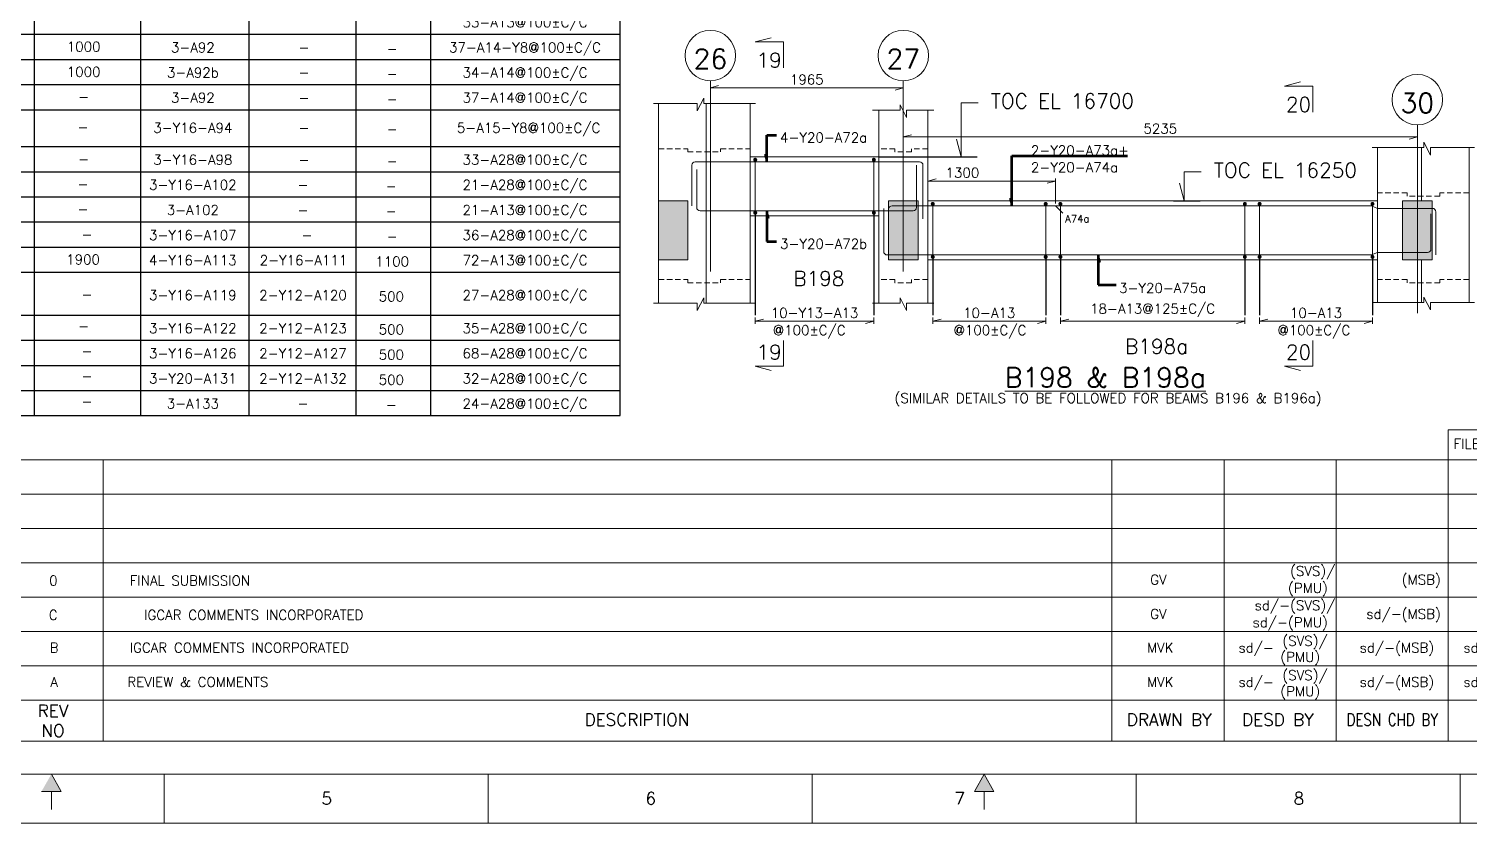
# Model space of a CAD drawing. Extents: x 875770 to 917820, y -160285 to -130585.
# Drawn here: x 889091 to 903760, y -160285 to -152186 of the extents above; entities that cross this region are included whole.
import ezdxf
from ezdxf.enums import TextEntityAlignment as Align
from ezdxf.lldxf.tags import DXFTag

# ---------------------------------------------------------------- set-up
doc = ezdxf.new("R2010")
doc.units = 0
doc.header["$LTSCALE"] = 450
doc.header["$MEASUREMENT"] = 0
doc.header["$PDMODE"] = 34
doc.header["$PDSIZE"] = 75
for name, pattern in [('0', [0]), ('CENTER2', [1.125, 0.75, -0.125, 0.125, -0.125]), ('HIDDEN', [0.375, 0.25, -0.125])]:
    doc.linetypes.add(name, pattern=pattern)
for name, color, linetype, lineweight in [('2MM', 2, 'Continuous', 0), ('CIVIL', 3, 'Continuous', 0), ('CIVIL-GRID_NO_', 6, 'Continuous', 0), ('CIVILSHADE', 25, 'Continuous', 0), ('CV-AB-TEXT', 3, 'Continuous', 0), ('CVCJ', 2, 'Continuous', 0), ('CVELE', 4, 'Continuous', 0), ('CVTEXT', 3, 'Continuous', 0), ('CVTXT', 3, 'Continuous', 0), ('DIM', 2, 'Continuous', 0), ('GRID', 8, 'CENTER2', 0), ('MULLION', 4, 'Continuous', 0), ('REINFORCEMENT', 6, 'Continuous', 0), ('TEMP-TEXT', 3, 'Continuous', 0), ('TEMPLATE', 7, 'Continuous', 0), ('TEXT', 3, 'Continuous', 0)]:
    doc.layers.add(name, color=color, linetype=linetype, lineweight=lineweight)
doc.layers.add('CV-ELE', color=4, linetype='Continuous')
doc.styles.add('ROMANS', font='romans.shx', dxfattribs={"height": 150})
doc.styles.add('ROMANS_0', font='romans.shx')
doc.styles.add('SIMPLEX', font='romans.shx')
doc.styles.get("Standard").update_dxf_attribs({"font": 'romans.shx'})
doc.styles.add('V1', font='romans.shx', dxfattribs={"height": 200})
tags = doc.linetypes.add('( Dot )', pattern=[0.251, 0.001, -0.25]).pattern_tags.tags
tags[6:7] = [DXFTag(74, 4), DXFTag(75, 0), DXFTag(340, '0'), DXFTag(46, 1.0), DXFTag(50, 0.0), DXFTag(44, 0.0), DXFTag(45, 0.0)]
tags[4:5] = [DXFTag(74, 4), DXFTag(75, 0), DXFTag(340, '0'), DXFTag(46, 1.0), DXFTag(50, 0.0), DXFTag(44, 0.0), DXFTag(45, 0.0)]
tags = doc.linetypes.add('ACAD_ISO10W100', pattern=[18.5, 12, -3, 0.5, -3]).pattern_tags.tags
tags[10:11] = [DXFTag(74, 4), DXFTag(75, 0), DXFTag(340, '0'), DXFTag(46, 1.0), DXFTag(50, 0.0), DXFTag(44, 0.0), DXFTag(45, 0.0)]
tags[8:9] = [DXFTag(74, 4), DXFTag(75, 0), DXFTag(340, '0'), DXFTag(46, 1.0), DXFTag(50, 0.0), DXFTag(44, 0.0), DXFTag(45, 0.0)]
tags[6:7] = [DXFTag(74, 4), DXFTag(75, 0), DXFTag(340, '0'), DXFTag(46, 1.0), DXFTag(50, 0.0), DXFTag(44, 0.0), DXFTag(45, 0.0)]
tags[4:5] = [DXFTag(74, 4), DXFTag(75, 0), DXFTag(340, '0'), DXFTag(46, 1.0), DXFTag(50, 0.0), DXFTag(44, 0.0), DXFTag(45, 0.0)]
doc.dimstyles.new('CIVIL', dxfattribs={"dimtxt": 100, "dimasz": 0.31, "dimexe": 25, "dimexo": 25, "dimgap": 50, "dimtad": 1, "dimdec": 0, "dimlfac": 0.5, "dimzin": 0, "dimdsep": 46, "dimtxsty": 'ROMANS_0', "dimblk": 'TICK', "dimcen": 0.06, "dimclrd": 2, "dimclre": 2, "dimclrt": 3, "dimadec": 0, "dimazin": 0, "dimtfac": 1, "dimtdec": 0, "dimtofl": 0, "dimtmove": 0, "dimatfit": 3, "dimldrblk": 'TICK', "dimfxl": 1, "dimtolj": 1, "dimtzin": 0, "dimlwd": -1, "dimlwe": -1, "dimarcsym": 0})
doc.dimstyles.new('CIVIL_100', dxfattribs={"dimtxt": 100, "dimasz": 0.35, "dimexe": 25, "dimexo": 25, "dimgap": 35, "dimtad": 1, "dimdec": 0, "dimzin": 0, "dimdsep": 46, "dimtxsty": 'ROMANS_0', "dimblk": 'TICK', "dimcen": 0.5, "dimclrd": 256, "dimclre": 2, "dimclrt": 3, "dimadec": 0, "dimazin": 0, "dimtfac": 1, "dimtdec": 0, "dimtofl": 0, "dimtmove": 0, "dimatfit": 3, "dimldrblk": 'TICK', "dimfxl": 1, "dimtolj": 1, "dimtzin": 0, "dimlwd": -1, "dimlwe": -1, "dimarcsym": 0})

# ---------------------------------------------------------------- blocks, each defined once
blk = doc.blocks.new('*U82')
at = {"layer": 'TEMPLATE'}
for points in [[(-11362, -21788), (-11212, -21525), (-11062, -21788)], [(2888, -21788), (3038, -21525), (3188, -21788)]]:
    blk.add_hatch(color=25, dxfattribs=at).paths.add_polyline_path(points)
at = {"layer": 'TEMPLATE', "color": 6, "linetype": '0'}
for p, q in [((10124, -16258), (18282, -16258)), ((10124, -16258), (10124, -16718)), ((-21303, -16718), (18282, -16718)), ((-21303, -20393), (18282, -20393)), ((-21303, -21018), (18282, -21018)), ((-29288, -21525), (30788, -21525))]:
    blk.add_line(p, q, dxfattribs=at)
at = {"layer": 'TEMPLATE', "color": 4}
for p, q in [((-10419, -21018), (-10419, -16718)), ((4990, -21018), (4990, -16718)), ((6702, -21018), (6702, -16718)), ((8413, -21018), (8413, -16718)), ((10124, -21018), (10124, -16718))]:
    blk.add_line(p, q, dxfattribs=at)
at = {"layer": 'TEMPLATE', "color": 2}
for p, q in [((-21303, -17243), (18282, -17243)), ((-21303, -17768), (18282, -17768)), ((-21303, -18293), (18282, -18293)), ((-21303, -18818), (18282, -18818)), ((-21303, -19343), (18282, -19343)), ((-21303, -19868), (18282, -19868))]:
    blk.add_line(p, q, dxfattribs=at)
at = {"layer": 'TEMPLATE', "color": 25}
for p, q in [((-11062, -21788), (-11212, -21525)), ((3038, -21525), (2888, -21788)), ((3188, -21788), (3038, -21525)), ((-11062, -21788), (-11362, -21788)), ((-11212, -21788), (-11212, -22066)), ((3188, -21788), (2888, -21788)), ((3038, -21788), (3038, -22066))]:
    blk.add_line(p, q, dxfattribs=at)
at = {"layer": 'TEMPLATE', "color": 2, "linetype": '0'}
for p, q in [((-9488, -22275), (-9488, -21525)), ((-4538, -22275), (-4538, -21525)), ((412, -22275), (412, -21525)), ((5362, -22275), (5362, -21525)), ((10312, -22275), (10312, -21525)), ((31538, -22275), (-31538, -22275))]:
    blk.add_line(p, q, dxfattribs=at)
at = {"layer": 'TEMPLATE', "color": 4, "style": 'ROMANS'}
for s, height, p in [('FILE NAME :', 150, (10209, -16550)), ('5', 188, (-7085, -21990)), ('6', 188, (-2135, -21990)), ('7', 188, (2583, -21990)), ('8', 188, (7765, -21990))]:
    blk.add_text(s, height=height, dxfattribs=at).set_placement(p)
at = {"layer": 'TEMPLATE', "color": 4, "linetype": '0', "style": 'SIMPLEX'}
for s, p in [('REV', (-11186, -20650)), ('DESCRIPTION', (-2266, -20786)), ('DRAWN BY', (5865, -20786)), ('DESD BY', (7526, -20786)), ('NO', (-11187, -20954))]:
    blk.add_text(s, height=187.5, dxfattribs=at).set_placement(p, align=Align.CENTER)
at = {"layer": 'TEMPLATE', "color": 4, "linetype": '0', "style": 'SIMPLEX', "width": 0.8}
blk.add_text('DESN CHD BY', height=187.5, dxfattribs=at).set_placement((9271, -20786), align=Align.CENTER)
blk = doc.blocks.new('TICK')
at = {"color": 2, "ltscale": 0.4}
blk.add_line((-150, 0), (-429, 0), dxfattribs=at)
at = {"color": 3, "linetype": 'ByBlock'}
for p, q in [((0, 0), (-241, -65)), ((-150, 0), (0, 0))]:
    blk.add_line(p, q, dxfattribs=at)
blk = doc.blocks.new('*D313')
at = {"layer": 'DEFPOINTS', "color": 0, "linetype": 'Continuous', "transparency": 16777216}
for p in [(897997, -152789), (896032, -152865), (897997, -152865)]:
    blk.add_point(p, dxfattribs=at)
at = {"layer": 'DIM', "color": 2, "linetype": 'Continuous', "transparency": 16777216}
for p, q in [((896032, -152840), (896032, -152764)), ((897997, -152840), (897997, -152764))]:
    blk.add_line(p, q, dxfattribs=at)
at = {"layer": 'DIM', "color": 0, "linetype": 'Continuous', "transparency": 16777216}
blk.add_line((896032, -152789), (897997, -152789), dxfattribs=at)
at = {"layer": 'DIM', "color": 0, "linetype": 'Continuous', "transparency": 16777216, "xscale": 0.3499999999999651, "yscale": 0.3499999999999651, "zscale": 0.3499999999999651, "rotation": 180}
blk.add_blockref('TICK', (896032, -152789), dxfattribs=at)
at = {"layer": 'DIM', "color": 0, "linetype": 'Continuous', "transparency": 16777216, "xscale": 0.3499999999999651, "yscale": 0.3499999999999651, "zscale": 0.3499999999999651}
blk.add_blockref('TICK', (897997, -152789), dxfattribs=at)
at = {"layer": 'DIM', "color": 3, "linetype": 'Continuous', "transparency": 16777216, "insert": (897014, -152704), "char_height": 100, "attachment_point": 5, "style": 'ROMANS_0'}
blk.add_mtext('\\A1;1965', dxfattribs=at)
blk = doc.blocks.new('*D314')
at = {"layer": 'DEFPOINTS', "color": 0, "linetype": 'ByBlock', "transparency": 16777216}
for p in [(899597, -155106), (901475, -155106), (901475, -155168)]:
    blk.add_point(p, dxfattribs=at)
at = {"layer": 'DIM', "color": 2, "linetype": 'ByBlock', "transparency": 16777216}
for p, q in [((899597, -155131), (899597, -155193)), ((901475, -155131), (901475, -155193))]:
    blk.add_line(p, q, dxfattribs=at)
at = {"layer": 'DIM', "color": 0, "linetype": 'ByBlock', "transparency": 16777216}
blk.add_line((899597, -155168), (901475, -155168), dxfattribs=at)
at = {"layer": 'DIM', "color": 0, "linetype": 'ByBlock', "transparency": 16777216, "xscale": 0.349999999999965, "yscale": 0.349999999999965, "zscale": 0.349999999999965, "rotation": 180}
blk.add_blockref('TICK', (899597, -155168), dxfattribs=at)
at = {"layer": 'DIM', "color": 0, "linetype": 'ByBlock', "transparency": 16777216, "xscale": 0.349999999999965, "yscale": 0.349999999999965, "zscale": 0.349999999999965}
blk.add_blockref('TICK', (901475, -155168), dxfattribs=at)
blk = doc.blocks.new('*D315')
at = {"layer": 'DEFPOINTS', "color": 0, "linetype": 'ByBlock', "transparency": 16777216}
for p in [(896489, -155106), (897697, -155106), (897697, -155168)]:
    blk.add_point(p, dxfattribs=at)
at = {"layer": 'DIM', "color": 2, "linetype": 'ByBlock', "transparency": 16777216}
for p, q in [((896489, -155131), (896489, -155193)), ((897697, -155131), (897697, -155193))]:
    blk.add_line(p, q, dxfattribs=at)
at = {"layer": 'DIM', "color": 0, "linetype": 'ByBlock', "transparency": 16777216}
blk.add_line((896489, -155168), (897697, -155168), dxfattribs=at)
at = {"layer": 'DIM', "color": 0, "linetype": 'ByBlock', "transparency": 16777216, "xscale": 0.349999999999965, "yscale": 0.349999999999965, "zscale": 0.349999999999965, "rotation": 180}
blk.add_blockref('TICK', (896489, -155168), dxfattribs=at)
at = {"layer": 'DIM', "color": 0, "linetype": 'ByBlock', "transparency": 16777216, "xscale": 0.349999999999965, "yscale": 0.349999999999965, "zscale": 0.349999999999965}
blk.add_blockref('TICK', (897697, -155168), dxfattribs=at)
blk = doc.blocks.new('*D316')
at = {"layer": 'DEFPOINTS', "color": 0, "linetype": 'ByBlock', "transparency": 16777216}
for p in [(901625, -155106), (902775, -155106), (902775, -155168)]:
    blk.add_point(p, dxfattribs=at)
at = {"layer": 'DIM', "color": 2, "linetype": 'ByBlock', "transparency": 16777216}
for p, q in [((901625, -155131), (901625, -155193)), ((902775, -155131), (902775, -155193))]:
    blk.add_line(p, q, dxfattribs=at)
at = {"layer": 'DIM', "color": 0, "linetype": 'ByBlock', "transparency": 16777216}
blk.add_line((901626, -155168), (902775, -155168), dxfattribs=at)
at = {"layer": 'DIM', "color": 0, "linetype": 'ByBlock', "transparency": 16777216, "xscale": 0.349999999999965, "yscale": 0.349999999999965, "zscale": 0.349999999999965, "rotation": 180}
blk.add_blockref('TICK', (901625, -155168), dxfattribs=at)
at = {"layer": 'DIM', "color": 0, "linetype": 'ByBlock', "transparency": 16777216, "xscale": 0.349999999999965, "yscale": 0.349999999999965, "zscale": 0.349999999999965}
blk.add_blockref('TICK', (902775, -155168), dxfattribs=at)
blk = doc.blocks.new('*D317')
at = {"layer": 'DEFPOINTS', "color": 0, "linetype": 'Continuous', "transparency": 16777216}
for p in [(899547, -153739), (898247, -153942), (899547, -153992)]:
    blk.add_point(p, dxfattribs=at)
at = {"layer": 'DIM', "color": 2, "linetype": 'Continuous', "transparency": 16777216}
for p, q in [((898247, -153917), (898247, -153714)), ((899547, -153967), (899547, -153714))]:
    blk.add_line(p, q, dxfattribs=at)
at = {"layer": 'DIM', "color": 0, "linetype": 'Continuous', "transparency": 16777216}
blk.add_line((898247, -153739), (899547, -153739), dxfattribs=at)
at = {"layer": 'DIM', "color": 0, "linetype": 'Continuous', "transparency": 16777216, "xscale": 0.3499999999999651, "yscale": 0.3499999999999651, "zscale": 0.3499999999999651, "rotation": 180}
blk.add_blockref('TICK', (898247, -153739), dxfattribs=at)
at = {"layer": 'DIM', "color": 0, "linetype": 'Continuous', "transparency": 16777216, "xscale": 0.3499999999999651, "yscale": 0.3499999999999651, "zscale": 0.3499999999999651}
blk.add_blockref('TICK', (899547, -153739), dxfattribs=at)
at = {"layer": 'DIM', "color": 3, "linetype": 'Continuous', "transparency": 16777216, "insert": (898599, -153654), "char_height": 100, "attachment_point": 5, "style": 'ROMANS_0'}
blk.add_mtext('\\A1;1300', dxfattribs=at)
blk = doc.blocks.new('*D351')
at = {"layer": 'DEFPOINTS', "color": 0, "linetype": 'Continuous', "transparency": 16777216}
for p in [(903232, -153289), (897997, -153365), (903232, -153315)]:
    blk.add_point(p, dxfattribs=at)
at = {"layer": 'DIM', "color": 2, "linetype": 'Continuous', "transparency": 16777216}
for p, q in [((897997, -153340), (897997, -153264)), ((903232, -153290), (903232, -153264))]:
    blk.add_line(p, q, dxfattribs=at)
at = {"layer": 'DIM', "color": 0, "linetype": 'Continuous', "transparency": 16777216}
blk.add_line((897997, -153289), (903232, -153289), dxfattribs=at)
at = {"layer": 'DIM', "color": 0, "linetype": 'Continuous', "transparency": 16777216, "xscale": 0.3499999999999651, "yscale": 0.3499999999999651, "zscale": 0.3499999999999651, "rotation": 180}
blk.add_blockref('TICK', (897997, -153289), dxfattribs=at)
at = {"layer": 'DIM', "color": 0, "linetype": 'Continuous', "transparency": 16777216, "xscale": 0.3499999999999651, "yscale": 0.3499999999999651, "zscale": 0.3499999999999651}
blk.add_blockref('TICK', (903232, -153289), dxfattribs=at)
at = {"layer": 'DIM', "color": 3, "linetype": 'Continuous', "transparency": 16777216, "insert": (900614, -153204), "char_height": 100, "attachment_point": 5, "style": 'ROMANS_0'}
blk.add_mtext('\\A1;5235', dxfattribs=at)
blk = doc.blocks.new('*D318')
at = {"layer": 'DEFPOINTS', "color": 0, "linetype": 'ByBlock', "transparency": 16777216}
for p in [(898297, -155106), (898297, -155168), (899447, -155106)]:
    blk.add_point(p, dxfattribs=at)
at = {"layer": 'DIM', "color": 2, "linetype": 'ByBlock', "transparency": 16777216}
for p, q in [((898297, -155131), (898297, -155193)), ((899447, -155131), (899447, -155193))]:
    blk.add_line(p, q, dxfattribs=at)
at = {"layer": 'DIM', "color": 0, "linetype": 'ByBlock', "transparency": 16777216}
blk.add_line((899447, -155168), (898297, -155168), dxfattribs=at)
at = {"layer": 'DIM', "color": 0, "linetype": 'ByBlock', "transparency": 16777216, "xscale": 0.349999999999965, "yscale": 0.349999999999965, "zscale": 0.349999999999965, "rotation": 180}
blk.add_blockref('TICK', (898297, -155168), dxfattribs=at)
at = {"layer": 'DIM', "color": 0, "linetype": 'ByBlock', "transparency": 16777216, "xscale": 0.349999999999965, "yscale": 0.349999999999965, "zscale": 0.349999999999965}
blk.add_blockref('TICK', (899447, -155168), dxfattribs=at)

msp = doc.modelspace()

# ---------------------------------------------------------------- hatches: boundary and pattern name
at = {"layer": 'CIVILSHADE', "ltscale": 0.2}
for points in [[(895503.98, -154541.84), (895503.98, -153941.84), (895803.98, -153941.84), (895803.98, -154541.84)], [(897846.98, -154541.84), (897846.98, -153941.84), (898146.98, -153941.84), (898146.98, -154541.84)], [(903081.98, -154541.84), (903081.98, -153941.84), (903381.98, -153941.84), (903381.98, -154541.84)]]:
    msp.add_hatch(color=25, dxfattribs=at).paths.add_polyline_path(points)

# ---------------------------------------------------------------- linework, layer by layer
at = {"color": 1, "linetype": '( Dot )', "ltscale": 0.5}
for p, q in [((897746.98, -153491.84), (898476.01, -153491.84)), ((896488.79, -154063.67), (896488.79, -155106.09)), ((897696.98, -154063.67), (897696.98, -155106.09)), ((898296.98, -154512.12), (898296.98, -155106.09)), ((899446.98, -154512.12), (899446.98, -155106.09)), ((899596.98, -154512.12), (899596.98, -155106.09)), ((901475.17, -154512.12), (901475.17, -155106.09)), ((901625.17, -154512.12), (901625.17, -155106.09)), ((902775.17, -154512.12), (902775.17, -155106.09))]:
    msp.add_line(p, q, dxfattribs=at)
at = {"layer": '2MM', "color": 2, "lineweight": -2, "ltscale": 0.5}
for p, q in [((890230.3, -156129.79), (890230.3, -149344.21)), ((893185.42, -156129.79), (893185.42, -149344.21)), ((889149.47, -156129.79), (889149.47, -149629.97)), ((891333.72, -156129.79), (891333.72, -149629.97)), ((892424.61, -156129.79), (892424.61, -149629.97))]:
    msp.add_line(p, q, dxfattribs=at)
at = {"layer": '2MM', "color": 6, "lineweight": -2, "ltscale": 0.5}
for q in [(895111.92, -149344.21), (895111.92, -149629.97)]:
    msp.add_line((895111.92, -156129.79), q, dxfattribs=at)
at = {"layer": 'CIVIL', "color": 3, "ltscale": 0.666667}
for p, q in [((895503.98, -152947.06), (895503.98, -153941.84)), ((895988.79, -152947.06), (895988.79, -153491.84)), ((896438.79, -152947.06), (896438.79, -153491.84)), ((897746.98, -153016.01), (897746.98, -153491.84)), ((898246.98, -153016.01), (898246.98, -153491.84)), ((902825.17, -153397.06), (902825.17, -153941.84)), ((903275.17, -153397.06), (903275.17, -153941.84)), ((903759.98, -153397.06), (903759.98, -153941.84)), ((895988.79, -153491.84), (895988.79, -154981.7)), ((896438.79, -153491.84), (896438.79, -154981.7)), ((896438.79, -153491.84), (897746.98, -153491.84)), ((897746.98, -153491.84), (897746.98, -154981.7)), ((898246.98, -153491.84), (898246.98, -154981.7)), ((897846.98, -153941.84), (898146.98, -153941.84)), ((898246.98, -153941.84), (902825.17, -153941.84)), ((902825.17, -153941.84), (902825.17, -154976.6)), ((903081.98, -153941.84), (903381.98, -153941.84)), ((903759.98, -153941.84), (903759.98, -154976.6)), ((897746.98, -154091.84), (896438.79, -154091.84)), ((895503.98, -154541.84), (895503.98, -154981.7)), ((902825.17, -154541.84), (898246.98, -154541.84)), ((903275.17, -154541.84), (903275.17, -154976.6))]:
    msp.add_line(p, q, dxfattribs=at)
at = {"layer": 'CIVIL', "color": 3, "linetype": 'Continuous', "ltscale": 0.666667}
msp.add_line((895803.98, -153941.84), (895503.98, -153941.84), dxfattribs=at)
at = {"layer": 'CIVIL', "color": 3, "linetype": 'Continuous', "ltscale": 0.515407}
msp.add_line((895803.98, -154541.84), (895803.98, -153941.84), dxfattribs=at)
at = {"layer": 'CIVIL', "color": 2, "ltscale": 0.333333, "flags": 128}
for points in [[(895451.04, -152947.06), (895898.96, -152947.06), (895898.96, -153023.12), (895966.01, -152893.37), (895966.01, -152947.06), (896492.65, -152947.06)], [(898308.33, -153016.01), (898030.5, -153016.01), (898030.5, -153092.06), (897963.45, -152962.32), (897963.45, -153016.01), (897684.78, -153016.01)], [(903812.91, -153397.06), (903364.99, -153397.06), (903364.99, -153473.12), (903297.94, -153343.37), (903297.94, -153397.06), (902771.3, -153397.06)], [(895451.04, -154981.7), (895898.96, -154981.7), (895898.96, -155057.76), (895966.01, -154928.01), (895966.01, -154981.7), (896492.65, -154981.7)], [(898308.33, -154981.7), (898030.5, -154981.7), (898030.5, -155057.76), (897963.45, -154928.01), (897963.45, -154981.7), (897684.78, -154981.7)], [(903812.91, -154976.6), (903364.99, -154976.6), (903364.99, -155052.65), (903297.94, -154922.91), (903297.94, -154976.6), (902771.3, -154976.6)]]:
    msp.add_lwpolyline(points, dxfattribs=at)
at = {"layer": 'CIVIL', "color": 3, "linetype": 'Continuous', "ltscale": 0.666667, "flags": 128}
msp.add_lwpolyline([(895503.98, -153941.84), (895503.98, -154541.84), (895803.98, -154541.84), (895803.98, -153941.84)], dxfattribs=at)
at = {"layer": 'CIVIL', "color": 3, "linetype": 'Continuous', "ltscale": 0.5, "flags": 128}
for points in [[(897846.98, -153941.84), (897846.98, -154541.84), (898146.98, -154541.84), (898146.98, -153941.84)], [(903381.98, -153941.84), (903381.98, -154541.84), (903081.98, -154541.84), (903081.98, -153941.84)]]:
    msp.add_lwpolyline(points, dxfattribs=at)
at = {"layer": 'CIVIL-GRID_NO_', "color": 6, "ltscale": 0.714288}
for centre in [(896031.98, -152459.46), (897996.98, -152459.46), (903231.98, -152909.46)]:
    msp.add_circle(centre, 257.14, dxfattribs=at)
at = {"layer": 'CV-ELE', "color": 2, "ltscale": 0.266667}
for p, q in [((898476.01, -153491.84), (898749.44, -153491.84)), ((900747.2, -153941.84), (901020.63, -153941.84))]:
    msp.add_line(p, q, dxfattribs=at)
at = {"layer": 'CV-ELE', "color": 6, "lineweight": 0, "ltscale": 0.666667, "flags": 128}
for points in [[(898759.55, -152940.59), (898587.4, -152940.59), (898587.4, -153491.84), (898538.87, -153310.73)], [(901030.73, -153645.48), (900858.58, -153645.48), (900858.58, -153941.84), (900810.05, -153760.73)]]:
    msp.add_lwpolyline(points, dxfattribs=at)
at = {"layer": 'CVCJ', "color": 2, "linetype": 'HIDDEN', "ltscale": 0.5}
for points in [[(895503.98, -153408.5), (895801.96, -153408.5), (895801.96, -153441.84), (896134.87, -153441.84), (896134.87, -153408.5), (896438.79, -153408.5)], [(898246.98, -153408.5), (898081.98, -153408.5), (898081.98, -153441.84), (897911.98, -153441.84), (897911.98, -153408.5), (897746.98, -153408.5)], [(903759.98, -153858.5), (903461.99, -153858.5), (903461.99, -153891.84), (903129.09, -153891.84), (903129.09, -153858.5), (902825.17, -153858.5)], [(895503.98, -154741.84), (895801.96, -154741.84), (895801.96, -154775.17), (896134.87, -154775.17), (896134.87, -154741.84), (896438.79, -154741.84)], [(898246.98, -154741.84), (898081.98, -154741.84), (898081.98, -154775.17), (897911.98, -154775.17), (897911.98, -154741.84), (897746.98, -154741.84)], [(903759.98, -154741.84), (903461.99, -154741.84), (903461.99, -154775.17), (903129.09, -154775.17), (903129.09, -154741.84), (902825.17, -154741.84)]]:
    msp.add_lwpolyline(points, dxfattribs=at)
at = {"layer": 'CVELE', "color": 6, "ltscale": 0.5, "flags": 128}
for points in [[(896777.63, -152585.22), (896777.63, -152320.78), (896489.52, -152320.78), (896650.51, -152277.64)], [(902168.83, -153036.47), (902168.83, -152772.02), (901880.73, -152772.02), (902041.71, -152728.89)], [(896777.63, -155362.68), (896777.63, -155627.13), (896489.52, -155627.13), (896650.51, -155670.27)], [(902168.83, -155362.68), (902168.83, -155627.13), (901880.73, -155627.13), (902041.71, -155670.27)]]:
    msp.add_lwpolyline(points, dxfattribs=at)
at = {"layer": 'CVTXT', "color": 1, "lineweight": -2, "ltscale": 0.5}
for p, q in [((877603.67, -152242.89), (895111.92, -152242.89)), ((877603.67, -152498.99), (895111.92, -152498.99)), ((877603.67, -152755.09), (895111.92, -152755.09)), ((877603.67, -153011.19), (895111.92, -153011.19)), ((877603.67, -153387.62), (895111.92, -153387.62)), ((877603.67, -153643.72), (895111.92, -153643.72)), ((877603.67, -153899.82), (895111.92, -153899.82)), ((877603.67, -154155.93), (895111.92, -154155.93)), ((877603.67, -154412.03), (895111.92, -154412.03)), ((877603.67, -154668.13), (895111.92, -154668.13)), ((877603.67, -155105.38), (895111.92, -155105.38)), ((877603.67, -155361.48), (895111.92, -155361.48)), ((877603.67, -155617.58), (895111.92, -155617.58)), ((877603.67, -155873.69), (895111.92, -155873.69))]:
    msp.add_line(p, q, dxfattribs=at)
at = {"layer": 'CVTXT', "color": 6, "lineweight": -2, "ltscale": 0.5}
msp.add_line((877603.67, -156129.79), (895111.92, -156129.79), dxfattribs=at)
at = {"layer": 'GRID', "color": 8, "linetype": 'ACAD_ISO10W100', "ltscale": 0.05}
for p, q in [((896031.98, -154661.49), (896031.98, -152716.6)), ((897996.98, -154661.49), (897996.98, -152716.6)), ((903231.98, -155086.61), (903231.98, -153166.72))]:
    msp.add_line(p, q, dxfattribs=at)
at = {"layer": 'REINFORCEMENT', "ltscale": 0.5}
for p, q in [((895842.93, -153576.84), (895842.93, -153991.84)), ((895892.93, -153620.14), (895892.93, -154006.84)), ((903371.03, -154073.15), (903371.03, -154431.84)), ((903421.03, -154051.84), (903421.03, -154491.84))]:
    msp.add_line(p, q, dxfattribs=at)
at = {"layer": 'REINFORCEMENT', "linetype": 'ByBlock'}
for p, q in [((895877.93, -153541.84), (898161.98, -153541.84)), ((896488.79, -154063.67), (896488.79, -153521.55)), ((897696.98, -154063.67), (897696.98, -153521.55)), ((898131.98, -153576.84), (898131.98, -154006.84)), ((898196.98, -153576.84), (898196.98, -154122.21)), ((897796.98, -154017.95), (897796.98, -154456.84)), ((897846.98, -154026.84), (897846.98, -154456.84)), ((897881.98, -153991.84), (902765.17, -153991.84)), ((898296.98, -154512.12), (898296.98, -153971.55)), ((899446.98, -154512.12), (899446.98, -153971.55)), ((899621.98, -154066.84), (899546.98, -153991.84)), ((899596.98, -154512.12), (899596.98, -153971.55)), ((901475.17, -154512.12), (901475.17, -153971.55)), ((901625.17, -154512.12), (901625.17, -153971.55)), ((902825.17, -154016.84), (902765.17, -153991.84)), ((902775.17, -154512.12), (902775.17, -153971.55)), ((903386.03, -154016.84), (902825.17, -154016.84)), ((895927.93, -154041.84), (898096.98, -154041.84)), ((902825.17, -154466.84), (902765.17, -154491.84)), ((903336.03, -154466.84), (902825.17, -154466.84)), ((897831.98, -154491.84), (902765.17, -154491.84))]:
    msp.add_line(p, q, dxfattribs=at)
at = {"layer": 'REINFORCEMENT', "ltscale": 0.125, "const_width": 20.25, "flags": 128}
for points in [[(896478.66, -153521.55, 1), (896498.91, -153521.55, 1), (896478.66, -153521.55)], [(897686.85, -153521.55, 1), (897707.1, -153521.55, 1), (897686.85, -153521.55)], [(898307.1, -153971.55, -1), (898286.85, -153971.55, -1), (898307.1, -153971.55)], [(899436.85, -153971.55, 1), (899457.1, -153971.55, 1), (899436.85, -153971.55)], [(899586.85, -153971.55, 1), (899607.1, -153971.55, 1), (899586.85, -153971.55)], [(901485.29, -153971.55, -1), (901465.04, -153971.55, -1), (901485.29, -153971.55)], [(901635.29, -153971.55, -1), (901615.04, -153971.55, -1), (901635.29, -153971.55)], [(902785.29, -153971.55, -1), (902765.04, -153971.55, -1), (902785.29, -153971.55)], [(896478.66, -154062.12, -1), (896498.91, -154062.12, -1), (896478.66, -154062.12)], [(897686.85, -154062.12, -1), (897707.1, -154062.12, -1), (897686.85, -154062.12)], [(898307.1, -154512.12, 1), (898286.85, -154512.12, 1), (898307.1, -154512.12)], [(899436.85, -154512.12, -1), (899457.1, -154512.12, -1), (899436.85, -154512.12)], [(899586.85, -154512.12, -1), (899607.1, -154512.12, -1), (899586.85, -154512.12)], [(901485.29, -154512.12, 1), (901465.04, -154512.12, 1), (901485.29, -154512.12)], [(901635.29, -154512.12, 1), (901615.04, -154512.12, 1), (901635.29, -154512.12)], [(902785.29, -154512.12, 1), (902765.04, -154512.12, 1), (902785.29, -154512.12)]]:
    msp.add_lwpolyline(points, format="xyb", dxfattribs=at)
at = {"layer": 'REINFORCEMENT', "linetype": 'ByBlock'}
for centre, start, end in [((895877.93, -153576.84), 90, 180), ((898161.98, -153576.84), 0, 90), ((895927.93, -154006.84), 180, 270), ((898096.98, -154006.84), 270, 0), ((903386.03, -154051.84), 0, 90)]:
    msp.add_arc(centre, 35, start, end, dxfattribs=at)
at = {"layer": 'REINFORCEMENT', "linetype": 'ByBlock', "lineweight": 0}
msp.add_arc((897881.98, -154026.84), 35, 90, 180, dxfattribs=at)
at = {"layer": 'REINFORCEMENT', "linetype": 'ByBlock', "extrusion": (0, 0, -1)}
for centre, start, end in [((-897831.98, -154456.84), 270, 0), ((-903336.03, -154431.84), 180, 270)]:
    msp.add_arc(centre, 35, start, end, dxfattribs=at)

# ---------------------------------------------------------------- block references
at = {"layer": 'DIM', "ltscale": 0.666667, "xscale": 0.6666666666666, "yscale": 0.6666666666666, "zscale": 0.6666666666666}
msp.add_blockref('*U82', (896795.06, -145434.56, 25), dxfattribs=at)

# ---------------------------------------------------------------- texts
at = {"layer": 'CIVIL-GRID_NO_', "color": 6}
for s, insert, char_height, attachment_point, line_spacing_factor in [('26', (896031.98, -152492.79), 200, 5, 0.6), ('27', (897996.98, -152492.79), 200, 5, 0.6), ('19', (896501.79, -152581.79), 150, 7, 0.671999), ('30', (903231.98, -152942.79), 200, 5, 0.6), ('20', (901892.99, -153033.03), 150, 7, 0.671999), ('19', (896501.79, -155407.22), 150, 1, 0.671999), ('20', (901892.99, -155407.22), 150, 1, 0.671999)]:
    msp.add_mtext(s, dxfattribs=dict(at, insert=insert, char_height=char_height, attachment_point=attachment_point, line_spacing_factor=line_spacing_factor))
at = {"layer": 'CV-AB-TEXT', "style": 'ROMANS'}
for s, p in [('(SVS)/', (902398.37, -157763.56, 25)), ('0', (889383.56, -157861.1, 25)), ('FINAL SUBMISSION', (891344.19, -157861.1, 25)), ('GV', (900678.3, -157851.29, 25)), ('(PMU)', (902321.45, -157936.83, 25)), ('(MSB)', (903471.3, -157851.29, 25)), ('C', (889383.56, -158211.1, 25)), ('IGCAR COMMENTS INCORPORATED', (892497.81, -158211.1, 25)), ('GV', (900678.3, -158201.29, 25)), ('sd/-(SVS)/', (902398.37, -158113.56, 25)), ('sd/-(MSB)', (903471.3, -158201.29, 25)), ('sd/-(PMU)', (902321.45, -158286.83, 25))]:
    msp.add_text(s, height=100, dxfattribs=at).set_placement(p, align=Align.RIGHT)
at = {"layer": 'CV-ELE', "color": 6, "lineweight": -2, "style": 'V1'}
for s, p in [('TOC EL 16700', (899616.56, -152922.48)), ('TOC EL 16250', (901887.74, -153627.38))]:
    msp.add_text(s, height=150, dxfattribs=at).set_placement(p, align=Align.MIDDLE_CENTER)
at = {"layer": 'CVTEXT', "color": 3, "lineweight": -2, "style": 'ROMANS'}
for s, p in [('33-A13@100±C/C', (894144.36, -152170.55)), ('1000', (889649.35, -152418.96)), ('3-A92', (890761.03, -152426.65)), ('-', (891892.38, -152426.65)), ('-', (892791.43, -152439.89)), ('37-A14-Y8@100±C/C', (894144.36, -152426.65)), ('1000', (889649.35, -152675.06)), ('3-A92b', (890761.03, -152682.75)), ('-', (891892.38, -152682.75)), ('-', (892791.43, -152696)), ('34-A14@100±C/C', (894144.36, -152682.75)), ('3-A92', (890761.03, -152938.85)), ('37-A14@100±C/C', (894144.36, -152938.85)), ('-', (889649.35, -152931.16)), ('-', (891892.38, -152938.85)), ('-', (892791.43, -152952.1)), ('3-Y16-A94', (890761.03, -153246.17)), ('5-A15-Y8@100±C/C', (894181.13, -153246.17)), ('-', (889643.25, -153238.48)), ('-', (891892.38, -153246.17)), ('-', (892791.43, -153259.42)), ('-', (889649.35, -153563.69)), ('3-Y16-A98', (890761.03, -153571.38)), ('-', (891892.38, -153571.38)), ('-', (892791.43, -153584.63)), ('33-A28@100±C/C', (894144.36, -153571.38)), ('3-Y16-A102', (890761.03, -153827.48)), ('21-A28@100±C/C', (894144.36, -153827.48)), ('-', (889643.25, -153819.79)), ('-', (891883.06, -153827.48)), ('-', (892780.97, -153840.73)), ('3-A102', (890761.03, -154083.59)), ('21-A13@100±C/C', (894144.36, -154083.59)), ('-', (889643.25, -154075.89)), ('-', (891883.06, -154083.59)), ('-', (892780.97, -154096.83)), ('-', (889683.12, -154331.99)), ('3-Y16-A107', (890761.03, -154339.69)), ('-', (891924.89, -154339.69)), ('-', (892791.43, -154352.93)), ('36-A28@100±C/C', (894144.36, -154339.69)), ('1900', (889643.25, -154588.1)), ('4-Y16-A113', (890761.03, -154595.79)), ('2-Y16-A111', (891888.12, -154595.79)), ('1100', (892791.43, -154609.03)), ('72-A13@100±C/C', (894144.36, -154595.79)), ('-', (889683.12, -154943.99)), ('3-Y16-A119', (890761.03, -154951.68)), ('2-Y12-A120', (891883.06, -154951.68)), ('500', (892782.94, -154964.93)), ('27-A28@100±C/C', (894144.36, -154951.68)), ('3-Y16-A122', (890761.03, -155289.14)), ('2-Y12-A123', (891883.06, -155289.14)), ('500', (892782.94, -155302.39)), ('35-A28@100±C/C', (894144.36, -155289.14)), ('-', (889649.35, -155267.79)), ('-', (889683.12, -155521.95)), ('3-Y16-A126', (890761.03, -155545.25)), ('2-Y12-A127', (891883.06, -155545.25)), ('500', (892782.94, -155558.49)), ('68-A28@100±C/C', (894144.36, -155545.25)), ('-', (889683.12, -155778.05)), ('3-Y20-A131', (890761.03, -155801.35)), ('2-Y12-A132', (891883.06, -155801.35)), ('500', (892782.94, -155814.59)), ('32-A28@100±C/C', (894144.36, -155801.35)), ('-', (889683.12, -156034.15)), ('3-A133', (890761.03, -156057.45)), ('-', (891883.06, -156057.45)), ('-', (892782.94, -156070.69)), ('24-A28@100±C/C', (894144.36, -156057.45))]:
    msp.add_text(s, height=100, dxfattribs=at).set_placement(p, align=Align.CENTER)
at = {"layer": 'DIM', "color": 3, "linetype": 'ByBlock', "char_height": 100, "attachment_point": 5, "style": 'ROMANS_0'}
for s, insert in [('\\A1;10-Y13-A13', (897092.88, -155082.61)), ('\\A1;10-A13', (898871.98, -155082.61)), ('\\A1;18-A13@125±C/C', (900536.07, -155056.42)), ('\\A1;10-A13', (902200.17, -155082.61))]:
    msp.add_mtext(s, dxfattribs=dict(at, insert=insert))
at = {"layer": 'MULLION', "color": 3}
for s, insert, char_height, attachment_point, line_spacing_factor in [('4-Y20-A72a', (896741.73, -153344.92), 100, 7, 0.8), ('2-Y20-A73a+', (899296.58, -153476.63), 100, 7, 0.8), ('2-Y20-A74a', (899296.58, -153648.48), 100, 7, 0.8), ('A74a', (899644.74, -154084.92), 75, 1, 1.066666), ('3-Y20-A72b', (896741.73, -154428.57), 100, 7, 0.8), ('3-Y20-A75a', (900194.41, -154878.7), 100, 7, 0.8), ('@100±C/C', (896668.15, -155208.86), 100, 1, 0.8), ('@100±C/C', (899250.22, -155208.86), 100, 3, 0.8), ('@100±C/C', (901807.64, -155208.86), 100, 1, 0.8), ('(SIMILAR DETAILS TO BE FOLLOWED FOR BEAMS B196 & B196a)', (897906.9, -156034.52), 100, 7, 0.8)]:
    msp.add_mtext(s, dxfattribs=dict(at, insert=insert, char_height=char_height, attachment_point=attachment_point, line_spacing_factor=line_spacing_factor))
at = {"layer": 'TEMP-TEXT', "color": 3, "style": 'ROMANS'}
for s, p in [('sd/-', (901590.64, -158544.82)), ('(SVS)/', (902088.44, -158475.83)), ('sd/-(MSB)', (903024.58, -158544.82)), ('sd/-(MSB)', (904080.75, -158544.82)), ('B', (889348.29, -158544.82)), ('IGCAR COMMENTS INCORPORATED', (891234.68, -158544.82)), ('MVK', (900613.99, -158544.82)), ('(PMU)', (902039.22, -158639.24)), ('(SVS)/', (902088.44, -158825.83)), ('A', (889348.29, -158894.82)), ('REVIEW & COMMENTS', (890812.5, -158894.82)), ('MVK', (900613.99, -158894.82)), ('sd/-', (901590.64, -158894.82)), ('(PMU)', (902039.22, -158989.24)), ('sd/-(MSB)', (903024.58, -158894.82)), ('sd/-(MSB)', (904080.75, -158894.82))]:
    msp.add_text(s, height=100, dxfattribs=at).set_placement(p, align=Align.CENTER)
at = {"layer": 'TEXT', "color": 6, "attachment_point": 7, "style": 'ROMANS'}
for s, insert, char_height, line_spacing_factor in [('B198', (896876.5, -154805.55), 150, 0.8), ('B198a', (900254.89, -155498.51), 150, 0.8), ('\\LB198 & B198a', (899029.18, -155840.8), 200, 0.634132)]:
    msp.add_mtext(s, dxfattribs=dict(at, insert=insert, char_height=char_height, line_spacing_factor=line_spacing_factor))

# ---------------------------------------------------------------- dimensions: what is measured, and where the dimension line sits
at = {"layer": 'DIM', "linetype": 'Continuous'}
for base, p1, p2, picture, middle in [((897996.98, -152789.2), (896031.98, -152864.76), (897996.98, -152864.76), '*D313', (897014.48, -152704.2)), ((903231.98, -153289.2), (897996.98, -153364.76), (903231.98, -153314.76), '*D351', (900614.48, -153204.2))]:
    dim = msp.add_linear_dim(base=base, p1=p1, p2=p2, dimstyle='CIVIL_100', override={"dimtxt": 100, "dimasz": 0.35, "dimexe": 25, "dimexo": 25, "dimgap": 35, "dimcen": 0.5, "dimclrd": 0, "dimlwe": 65535}, dxfattribs=at)
    dim.commit()
    dim.dimension.update_dxf_attribs({"geometry": picture, "text_midpoint": middle})
dim = msp.add_linear_dim(base=(899546.98, -153739.15), p1=(898246.98, -153941.84), p2=(899546.98, -153991.84), dimstyle='CIVIL_100', override={"dimtxt": 100, "dimasz": 0.35, "dimexe": 25, "dimexo": 25, "dimgap": 35, "dimcen": 0.5, "dimclrd": 0, "dimlwe": 65535}, dxfattribs=at)
dim.commit()
dim.dimension.update_dxf_attribs({"geometry": '*D317', "text_midpoint": (898598.67, -153739.15), "dimtype": 160})
at = {"layer": 'DIM', "linetype": 'ByBlock'}
for base, p1, p2, picture, middle in [((897696.98, -155167.61), (896488.79, -155106.09), (897696.98, -155106.09), '*D315', (897092.88, -155167.61)), ((901475.17, -155167.61), (899596.98, -155106.09), (901475.17, -155106.09), '*D314', (900536.07, -155167.61)), ((902775.17, -155167.61), (901625.17, -155106.09), (902775.17, -155106.09), '*D316', (902200.17, -155167.61))]:
    dim = msp.add_linear_dim(base=base, p1=p1, p2=p2, text=' ', dimstyle='CIVIL_100', override={"dimtxt": 100, "dimasz": 0.35, "dimexe": 25, "dimexo": 25, "dimgap": 35, "dimcen": 0.5, "dimclrd": 0, "dimlwe": 65535}, dxfattribs=at)
    dim.commit()
    dim.dimension.update_dxf_attribs({"geometry": picture, "text_midpoint": middle})
dim = msp.add_linear_dim(base=(898296.98, -155167.61), p1=(899446.98, -155106.09), p2=(898296.98, -155106.09), angle=180, text=' ', dimstyle='CIVIL_100', override={"dimtxt": 100, "dimasz": 0.35, "dimexe": 25, "dimexo": 25, "dimgap": 35, "dimcen": 0.5, "dimclrd": 0, "dimlwe": 65535}, dxfattribs=at)
dim.commit()
dim.dimension.update_dxf_attribs({"geometry": '*D318', "text_midpoint": (898871.98, -155167.61)})

# ---------------------------------------------------------------- leaders
at = {"layer": 'DIM', "ltscale": 0.4}
for points in [[(896606.38, -153541.84), (896606.38, -153271.25), (896705.47, -153271.25)], [(899101.12, -153991.84), (899101.12, -153482.42), (900280.44, -153482.42)], [(896606.38, -154041.84), (896606.38, -154354.91), (896705.47, -154354.91)], [(899981.86, -154491.84), (899981.86, -154797.23), (900163.95, -154797.23)]]:
    msp.add_leader(points, dimstyle='CIVIL', override={"dimscale": 1, "dimtxt": 100, "dimasz": 0.31, "dimgap": 50, "dimlfac": 0.75, "dimtxsty": 'ROMANS_0', "dimclrd": 0, "dimldrblk": 'TICK', "dimfxl": 100, "dimlwd": 65534, "dimarcsym": 1}, dxfattribs=at)

doc.saveas('drawing.dxf')
